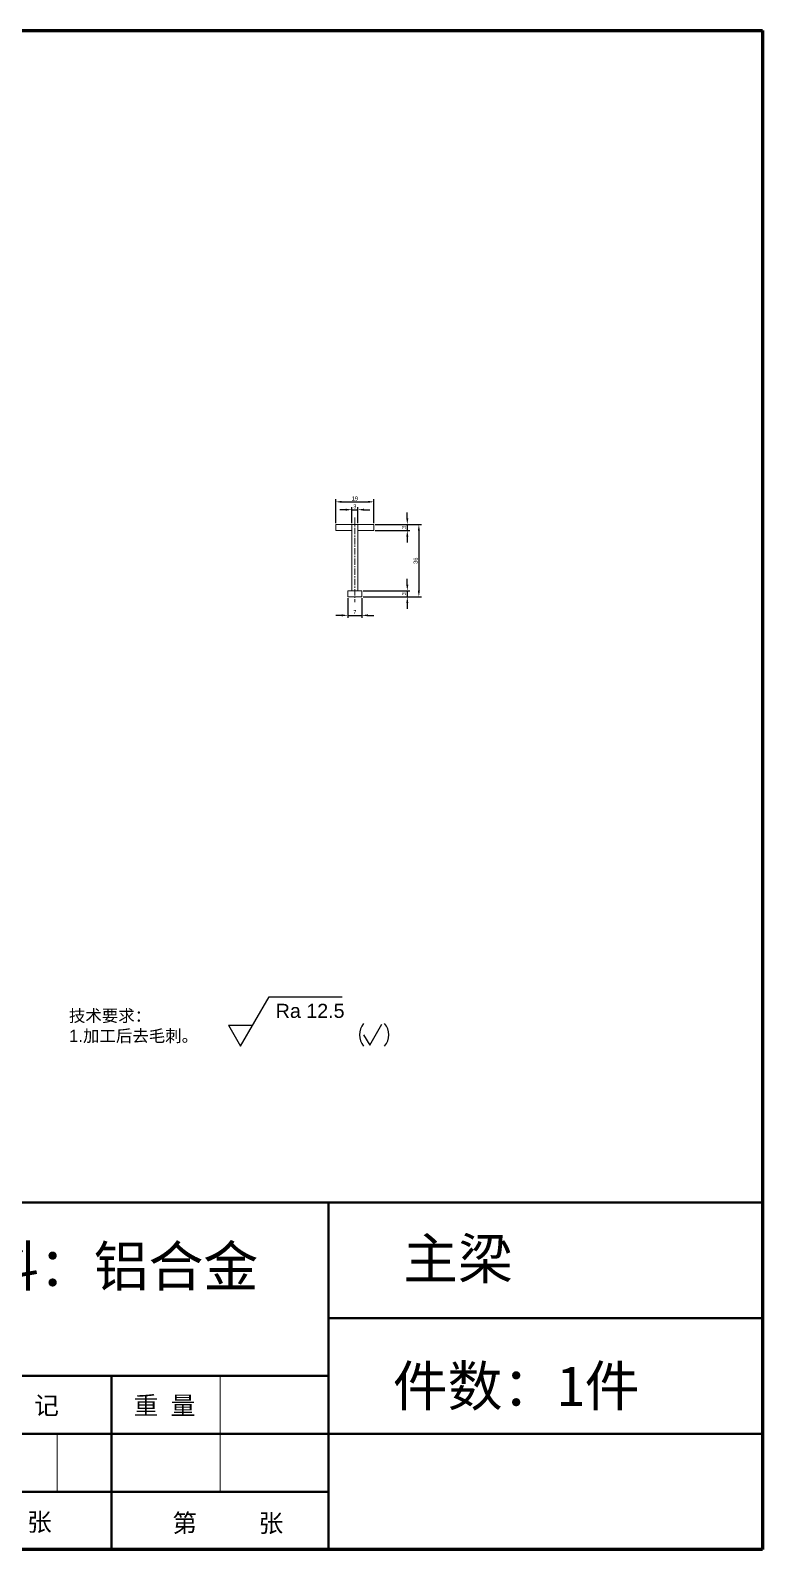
# Model space of a CAD drawing. Header units: millimetres. Extents: x 8228 to 14419, y 2533 to 3289.
# Drawn here: x 8933 to 9298, y 2533 to 3289 of the extents above; entities that cross this region are included whole.
import ezdxf

# ---------------------------------------------------------------- set-up
doc = ezdxf.new("R2010")
doc.units = ezdxf.units.MM
doc.linetypes.add('CENTER', pattern=[50.8, 31.75, -6.35, 6.35, -6.35])
for name, color, linetype, lineweight in [('AM_5', 3, 'Continuous', 25), ('中心线', 1, 'CENTER', 5), ('标注', 3, 'Continuous', 5), ('粗实线', 7, 'Continuous', 40), ('线框', 7, 'Continuous', 60), ('细实线', 5, 'Continuous', 5)]:
    doc.layers.add(name, color=color, linetype=linetype, lineweight=lineweight)
doc.styles.get("Standard").update_dxf_attribs({"font": 'arial.ttf'})
doc.styles.add('样式 2', font='arial.ttf', dxfattribs={"height": 2})
doc.dimstyles.new('样式0-2', dxfattribs={"dimtxt": 2, "dimasz": 3, "dimexe": 1.25, "dimexo": 0.625, "dimtad": 1, "dimdsep": 46, "dimtxsty": 'Standard', "dimcen": 2.5, "dimazin": 0, "dimtfac": 1, "dimtmove": 0, "dimatfit": 3, "dimfxl": 1, "dimarcsym": 0})

# ---------------------------------------------------------------- blocks, each defined once
blk = doc.blocks.new('*D39')
at = {"layer": 'Defpoints', "color": 0, "ltscale": 0.1, "transparency": 16777216}
for p in [(9104.18, 3054.03), (9085.18, 3042.75), (9104.18, 3042.75)]:
    blk.add_point(p, dxfattribs=at)
at = {"layer": '标注', "color": 0, "lineweight": -2, "ltscale": 0.1, "transparency": 16777216}
for p, q in [((9085.18, 3043.38), (9085.18, 3055.28)), ((9104.18, 3043.38), (9104.18, 3055.28)), ((9088.18, 3054.03), (9101.18, 3054.03))]:
    blk.add_line(p, q, dxfattribs=at)
at = {"layer": '标注', "color": 0, "ltscale": 0.1, "transparency": 16777216}
for points in [[(9088.18, 3054.53), (9088.18, 3053.53), (9085.18, 3054.03)], [(9101.18, 3054.53), (9101.18, 3053.53), (9104.18, 3054.03)]]:
    blk.add_solid(points, dxfattribs=at)
at = {"layer": '标注', "color": 0, "ltscale": 0.1, "transparency": 16777216, "insert": (9094.68, 3055.68), "char_height": 2, "attachment_point": 5}
blk.add_mtext('19', dxfattribs=at)
blk = doc.blocks.new('*D40')
at = {"layer": 'Defpoints', "color": 0, "ltscale": 0.1, "transparency": 16777216}
for p in [(9091.18, 3006.75), (9098.18, 3006.75), (9098.18, 2997.53)]:
    blk.add_point(p, dxfattribs=at)
at = {"layer": '标注', "color": 0, "lineweight": -2, "ltscale": 0.1, "transparency": 16777216}
for p, q in [((9091.18, 3006.13), (9091.18, 2996.28)), ((9098.18, 3006.13), (9098.18, 2996.28)), ((9088.18, 2997.53), (9085.18, 2997.53)), ((9091.18, 2997.53), (9098.18, 2997.53)), ((9101.18, 2997.53), (9104.18, 2997.53))]:
    blk.add_line(p, q, dxfattribs=at)
at = {"layer": '标注', "color": 0, "ltscale": 0.1, "transparency": 16777216}
for points in [[(9088.18, 2998.03), (9088.18, 2997.03), (9091.18, 2997.53)], [(9101.18, 2998.03), (9101.18, 2997.03), (9098.18, 2997.53)]]:
    blk.add_solid(points, dxfattribs=at)
at = {"layer": '标注', "color": 0, "ltscale": 0.1, "transparency": 16777216, "insert": (9094.68, 2999.16), "char_height": 2, "attachment_point": 5}
blk.add_mtext('7', dxfattribs=at)
blk = doc.blocks.new('*D122')
at = {"layer": 'Defpoints', "color": 0, "ltscale": 0.1, "transparency": 16777216}
for p in [(9104.18, 3042.75), (9104.18, 3039.75), (9120.79, 3039.75)]:
    blk.add_point(p, dxfattribs=at)
at = {"layer": '标注', "color": 0, "lineweight": -2, "ltscale": 0.1, "transparency": 16777216}
for p, q in [((9120.79, 3045.75), (9120.79, 3048.75)), ((9104.81, 3042.75), (9122.04, 3042.75)), ((9104.81, 3039.75), (9122.04, 3039.75)), ((9120.79, 3042.75), (9120.79, 3039.75)), ((9120.79, 3036.75), (9120.79, 3033.75))]:
    blk.add_line(p, q, dxfattribs=at)
at = {"layer": '标注', "color": 0, "ltscale": 0.1, "transparency": 16777216}
for points in [[(9120.29, 3045.75), (9121.29, 3045.75), (9120.79, 3042.75)], [(9120.29, 3036.75), (9121.29, 3036.75), (9120.79, 3039.75)]]:
    blk.add_solid(points, dxfattribs=at)
at = {"layer": '标注', "color": 0, "ltscale": 0.1, "transparency": 16777216, "insert": (9119.14, 3041.25), "char_height": 2, "attachment_point": 5, "rotation": 90}
blk.add_mtext('3', dxfattribs=at)
blk = doc.blocks.new('*D123')
at = {"layer": 'Defpoints', "color": 0, "ltscale": 0.1, "transparency": 16777216}
for p in [(9098.18, 3009.75), (9098.18, 3006.75), (9120.79, 3006.75)]:
    blk.add_point(p, dxfattribs=at)
at = {"layer": '标注', "color": 0, "lineweight": -2, "ltscale": 0.1, "transparency": 16777216}
for p, q in [((9098.81, 3009.75), (9122.04, 3009.75)), ((9120.79, 3012.75), (9120.79, 3015.75)), ((9120.79, 3009.75), (9120.79, 3006.75)), ((9098.81, 3006.75), (9122.04, 3006.75)), ((9120.79, 3003.75), (9120.79, 3000.75))]:
    blk.add_line(p, q, dxfattribs=at)
at = {"layer": '标注', "color": 0, "ltscale": 0.1, "transparency": 16777216}
for points in [[(9120.29, 3012.75), (9121.29, 3012.75), (9120.79, 3009.75)], [(9120.29, 3003.75), (9121.29, 3003.75), (9120.79, 3006.75)]]:
    blk.add_solid(points, dxfattribs=at)
at = {"layer": '标注', "color": 0, "ltscale": 0.1, "transparency": 16777216, "insert": (9119.14, 3008.25), "char_height": 2, "attachment_point": 5, "rotation": 90}
blk.add_mtext('3', dxfattribs=at)
blk = doc.blocks.new('*D139')
at = {"layer": 'Defpoints', "color": 0, "transparency": 16777216}
for p in [(9104.18, 3042.75), (9098.18, 3006.75), (9126.55, 3006.75)]:
    blk.add_point(p, dxfattribs=at)
at = {"layer": '标注', "color": 0, "lineweight": -2, "transparency": 16777216}
for p, q in [((9104.81, 3042.75), (9127.8, 3042.75)), ((9126.55, 3039.75), (9126.55, 3009.75)), ((9098.81, 3006.75), (9127.8, 3006.75))]:
    blk.add_line(p, q, dxfattribs=at)
at = {"layer": '标注', "color": 0, "transparency": 16777216}
for points in [[(9126.05, 3039.75), (9127.05, 3039.75), (9126.55, 3042.75)], [(9126.05, 3009.75), (9127.05, 3009.75), (9126.55, 3006.75)]]:
    blk.add_solid(points, dxfattribs=at)
at = {"layer": '标注', "color": 0, "transparency": 16777216, "insert": (9124.91, 3024.75), "char_height": 2, "attachment_point": 5, "rotation": 90}
blk.add_mtext('36', dxfattribs=at)
blk = doc.blocks.new('*D183')
at = {"layer": 'Defpoints', "color": 0, "transparency": 16777216}
for p in [(9096.18, 3050.12), (9093.18, 3042.75), (9096.18, 3042.75)]:
    blk.add_point(p, dxfattribs=at)
at = {"layer": '标注', "color": 0, "lineweight": -2, "transparency": 16777216}
for p, q in [((9090.18, 3050.12), (9087.18, 3050.12)), ((9093.18, 3043.38), (9093.18, 3051.37)), ((9093.18, 3050.12), (9096.18, 3050.12)), ((9096.18, 3043.38), (9096.18, 3051.37)), ((9099.18, 3050.12), (9102.18, 3050.12))]:
    blk.add_line(p, q, dxfattribs=at)
at = {"layer": '标注', "color": 0, "transparency": 16777216}
for points in [[(9090.18, 3050.62), (9090.18, 3049.62), (9093.18, 3050.12)], [(9099.18, 3050.62), (9099.18, 3049.62), (9096.18, 3050.12)]]:
    blk.add_solid(points, dxfattribs=at)
at = {"layer": '标注', "color": 0, "transparency": 16777216, "insert": (9094.68, 3051.77), "char_height": 2, "attachment_point": 5}
blk.add_mtext('3', dxfattribs=at)

msp = doc.modelspace()

# ---------------------------------------------------------------- linework, layer by layer
at = {"linetype": 'Continuous', "lineweight": 15, "ltscale": 0.1}
for p, q in [((9085.18, 3039.754), (9085.18, 3042.754)), ((9085.18, 3042.754), (9092.18, 3042.754)), ((9093.18, 3039.754), (9085.18, 3039.754)), ((9092.18, 3042.754), (9093.18, 3042.754)), ((9096.18, 3042.754), (9093.18, 3042.754)), ((9093.18, 3042.754), (9093.18, 3009.754)), ((9096.18, 3009.754), (9096.18, 3042.754)), ((9096.18, 3042.754), (9097.18, 3042.754)), ((9104.18, 3039.754), (9096.18, 3039.754)), ((9097.18, 3042.754), (9104.18, 3042.754)), ((9104.18, 3042.754), (9104.18, 3039.754)), ((9091.18, 3009.754), (9093.18, 3009.754)), ((9091.18, 3006.754), (9091.18, 3009.754)), ((9093.18, 3009.754), (9096.18, 3009.754)), ((9096.18, 3009.754), (9098.18, 3009.754)), ((9098.18, 3009.754), (9098.18, 3006.754)), ((9098.18, 3006.754), (9091.18, 3006.754))]:
    msp.add_line(p, q, dxfattribs=at)
at = {"layer": 'AM_5'}
for points in [[(9031.75, 2793.586), (9037.813, 2783.086), (9052.043, 2807.734)], [(9052.043, 2807.734), (9088.403, 2807.734)], [(9031.75, 2793.586), (9043.875, 2793.586)], [(9099.059, 2788.835), (9102.09, 2783.585), (9108.152, 2794.085)]]:
    msp.add_lwpolyline(points, dxfattribs=at)
for centre, start, end in [((9105.475, 2788.835), 138.88791, 221.11209), ((9103.074, 2788.835), 318.88791, 41.11209)]:
    msp.add_arc(centre, 8.517, start, end, dxfattribs=at)
at = {"layer": '中心线', "ltscale": 0.1}
msp.add_line((9094.68, 3046.209), (9094.68, 3004.169), dxfattribs=at)
at = {"layer": '粗实线', "ltscale": 0.1}
for p, q in [((8649.591, 2705.436), (9297.591, 2705.436)), ((9081.591, 2705.436), (9081.591, 2532.636)), ((9081.591, 2647.836), (9297.591, 2647.836)), ((9081.591, 2619.036), (8865.591, 2619.036)), ((8973.591, 2532.636), (8973.591, 2619.036)), ((8865.591, 2590.236), (9297.591, 2590.236)), ((9081.591, 2561.436), (8865.591, 2561.436))]:
    msp.add_line(p, q, dxfattribs=at)
at = {"layer": '线框', "ltscale": 0.1}
for p, q in [((8228.391, 3288.636), (9297.591, 3288.636)), ((9297.591, 3288.636), (9297.591, 2532.636)), ((9297.591, 2532.636), (8228.391, 2532.636))]:
    msp.add_line(p, q, dxfattribs=at)
at = {"layer": '细实线'}
for p, q in [((9027.591, 2561.436), (9027.591, 2619.036)), ((8946.591, 2561.436), (8946.591, 2590.236))]:
    msp.add_line(p, q, dxfattribs=at)

# ---------------------------------------------------------------- texts
at = {"layer": 'AM_5', "insert": (9055.313, 2804.234), "char_height": 7, "width": 36.1985, "attachment_point": 1}
msp.add_mtext('Ra 12.5', dxfattribs=at)
at = {"layer": '中心线', "char_height": 20, "attachment_point": 1, "style": '样式 2'}
for s, width, insert in [('{\\fSimSun|b0|i0|c134|p2;\\C2;材料：铝合金}', 219.29884, (8882.917, 2683.622)), ('{\\fSimSun|b0|i0|c134|p2;\\C2;主梁}', 150.08792, (9118.733, 2687.4)), ('{\\fSimSun|b0|i0|c134|p2;\\C2;件数：1件}', 150.08792, (9113.587, 2624.062))]:
    msp.add_mtext_dynamic_manual_height_columns(s, width=width, gutter_width=10, heights=[0], dxfattribs=dict(at, insert=insert))
at = {"layer": '标注', "insert": (8952.419, 2801.304), "char_height": 6, "attachment_point": 1, "style": '样式 2'}
msp.add_mtext_dynamic_manual_height_columns('{\\fSimSun|b0|i0|c134|p2;\\C0;技术要求：\\fArial|b0|i0|c0|p34;\\P1.\\fSimSun|b0|i0|c134|p2;加工后去毛刺。}', width=65.6412, gutter_width=10, heights=[0], dxfattribs=at)
at = {"layer": '细实线', "char_height": 9, "attachment_point": 1}
for s, insert, width in [('{\\f宋体|b0|i0|c134|p2;图 样 标 记}', (8879.959, 2608.869), 81.10836), ('\\f宋体|b0|i0|c134|p2;重 量', (8984.615, 2608.859), 45), ('{\\f宋体|b0|i0|c134|p2; 共     张}', (8882.624, 2550.888), 72.77832), ('{\\f宋体|b0|i0|c134|p2; 第     张}', (8997.772, 2550.353), 90)]:
    msp.add_mtext(s, dxfattribs=dict(at, insert=insert, width=width))

# ---------------------------------------------------------------- dimensions: what is measured, and where the dimension line sits
at = {"layer": '标注', "ltscale": 0.1}
dim = msp.add_linear_dim(base=(9104.18, 3054.032), p1=(9085.18, 3042.754), p2=(9104.18, 3042.754), dimstyle='样式0-2', dxfattribs=at)
dim.commit()
dim.dimension.update_dxf_attribs({"geometry": '*D39', "text_midpoint": (9094.68, 3054.032), "dimtype": 160})
at = {"layer": '标注'}
dim = msp.add_linear_dim(base=(9096.18, 3050.124), p1=(9093.18, 3042.754), p2=(9096.18, 3042.754), dimstyle='样式0-2', dxfattribs=at)
dim.commit()
dim.dimension.update_dxf_attribs({"geometry": '*D183', "text_midpoint": (9094.68, 3051.771)})
at = {"layer": '标注', "ltscale": 0.1}
for base, p1, p2, picture, middle in [((9120.787, 3039.754), (9104.18, 3042.754), (9104.18, 3039.754), '*D122', (9119.141, 3041.254)), ((9120.787, 3006.754), (9098.18, 3009.754), (9098.18, 3006.754), '*D123', (9119.141, 3008.254))]:
    dim = msp.add_linear_dim(base=base, p1=p1, p2=p2, angle=90, dimstyle='样式0-2', dxfattribs=at)
    dim.commit()
    dim.dimension.update_dxf_attribs({"geometry": picture, "text_midpoint": middle})
at = {"layer": '标注'}
dim = msp.add_linear_dim(base=(9126.554, 3006.754), p1=(9104.18, 3042.754), p2=(9098.18, 3006.754), angle=90, dimstyle='样式0-2', dxfattribs=at)
dim.commit()
dim.dimension.update_dxf_attribs({"geometry": '*D139', "text_midpoint": (9126.554, 3024.754), "dimtype": 160})
at = {"layer": '标注', "ltscale": 0.1}
dim = msp.add_linear_dim(base=(9098.18, 2997.531), p1=(9091.18, 3006.754), p2=(9098.18, 3006.754), dimstyle='样式0-2', dxfattribs=at)
dim.commit()
dim.dimension.update_dxf_attribs({"geometry": '*D40', "text_midpoint": (9094.68, 2999.156)})

doc.saveas('drawing.dxf')
